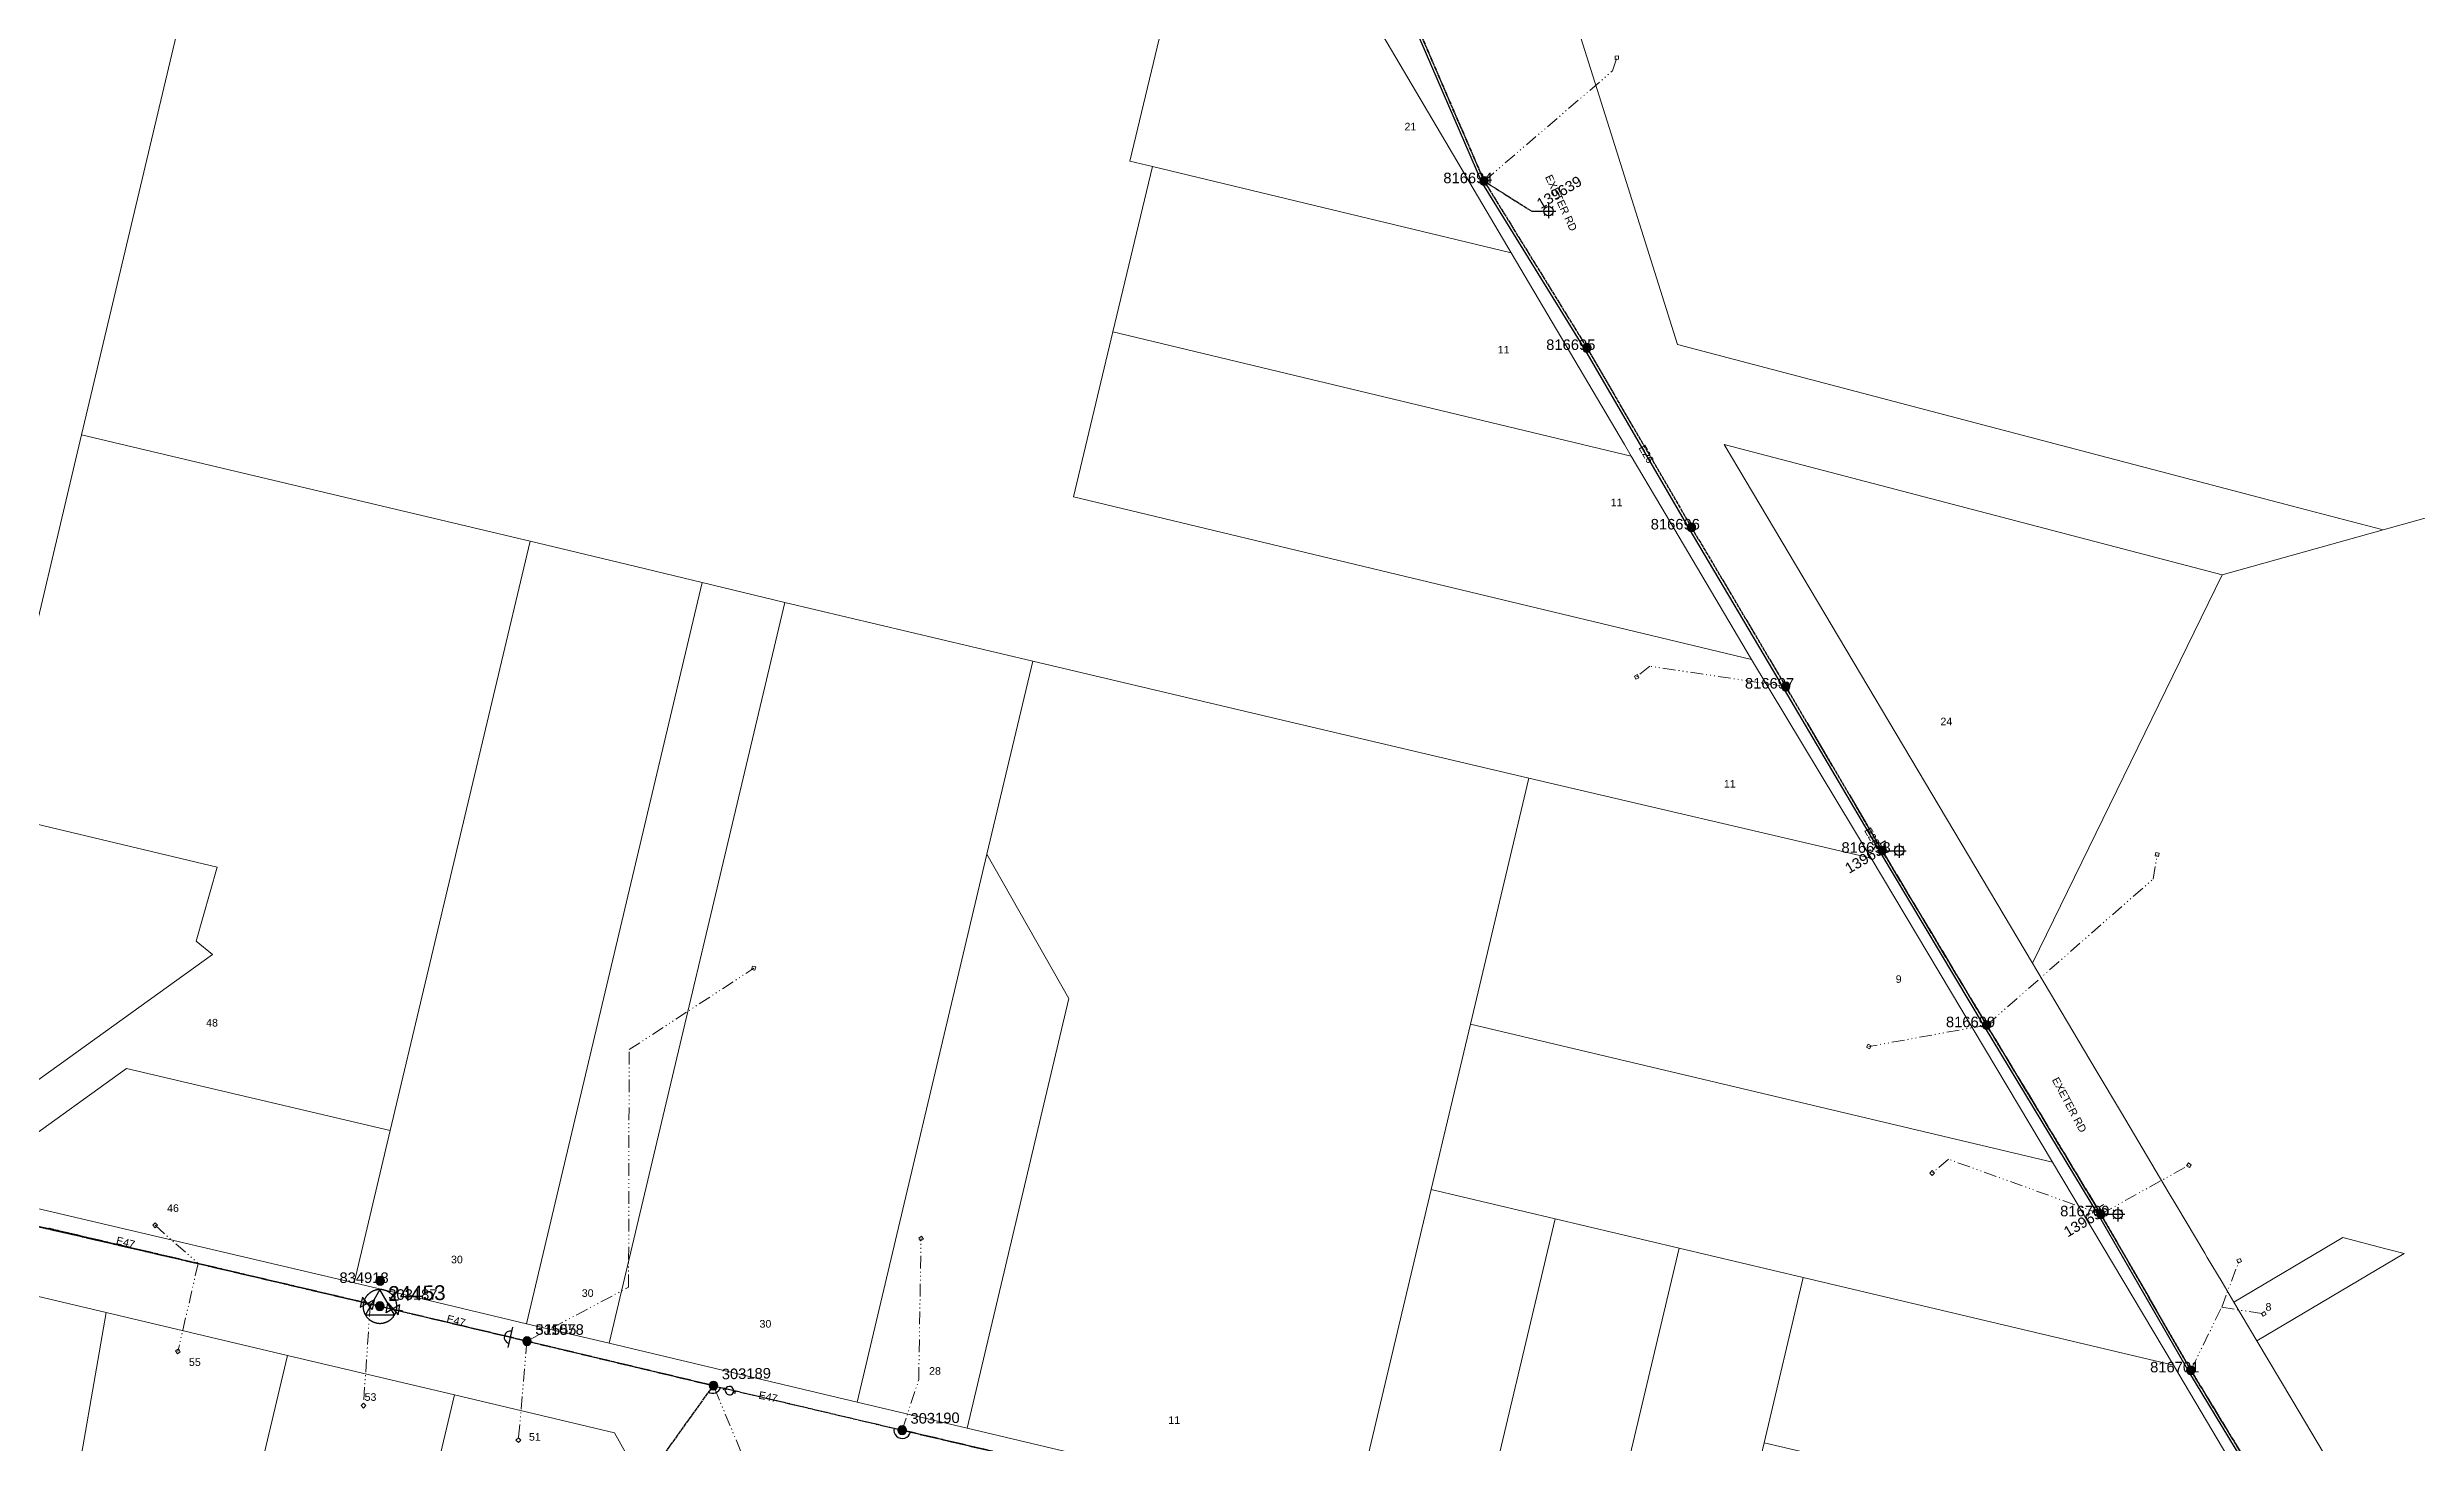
# Model space of a CAD drawing. Header units: metres. Extents: x 250871 to 255994, y 6164531 to 6169422.
# Drawn here: x 253440 to 254001, y 6166669 to 6167000 of the extents above; entities that cross this region are included whole.
import ezdxf
from ezdxf.enums import TextEntityAlignment as Align

# ---------------------------------------------------------------- set-up
doc = ezdxf.new("R2010")
doc.units = ezdxf.units.M
doc.linetypes.add('Cable Exist OH', pattern=[1, 1, 0])
doc.linetypes.add('PHANTOMX2', pattern=[6.6, 3, -0.75, 0.2, -0.75, 0.2, -0.75, 0.2, -0.75])
doc.layers.get('0').update_dxf_attribs({"color": 6})
for name, color, linetype, lineweight in [('Cadastre Land Parcels_SP_EXT', 118, 'Continuous', 15), ('Cadastre Road Names_SP_HV_LV_SL_EXT', 211, 'Continuous', 15), ('Mains_HV_EXT', 13, 'Continuous', 25), ('Mains_LV_EXT', 163, 'Continuous', 25), ('Mains_SL_EXT', 131, 'Continuous', 25), ('Mains_TR_EXT', 211, 'Continuous', 25), ('Services_SP_EXT', 42, 'PHANTOMX2', 20)]:
    doc.layers.add(name, color=color, linetype=linetype, lineweight=lineweight)
for name, color, linetype in [('Equip_LV_EXT', 7, 'Continuous'), ('Equip_SP_HV_EXT', 7, 'Continuous'), ('Equip_SP_LV_EXT', 7, 'Continuous'), ('Equip_SP_SL_EXT', 7, 'Continuous'), ('Sub_SP_TR_HV_LV_EXT', 7, 'Continuous'), ('SupportsOH_SP_TR_HV_LV_SL_EXT', 7, 'Continuous')]:
    doc.layers.add(name, color=color, linetype=linetype)
doc.styles.add('iecARIAL', font='arial.ttf', dxfattribs={"height": 2})
doc.styles.add('POLE_LABEL', font='arial.ttf', dxfattribs={"height": 2})
doc.styles.add('SL_LABEL', font='arial.ttf', dxfattribs={"height": 2})
doc.styles.get("Standard").update_dxf_attribs({"font": 'arial.ttf'})
doc.linetypes.add('Cable E OH', pattern='A,8,-0.01,["E",Standard,S=1.5,R=30,X=0,Y=-0.9],0', length=8.01)

# ---------------------------------------------------------------- blocks, each defined once
blk = doc.blocks.new('SUB_POLE_EXT')
at = {"flags": 128}
for points in [[(-0.05, 4), (-0.15, 4), (-0.25, 3.99), (-0.34, 3.99), (-0.44, 3.98), (-0.54, 3.96), (-0.64, 3.95), (-0.73, 3.93), (-0.83, 3.91), (-0.92, 3.89), (-1.02, 3.87), (-1.11, 3.84), (-1.21, 3.81), (-1.3, 3.78), (-1.39, 3.75), (-1.49, 3.71), (-1.58, 3.68), (-1.67, 3.64), (-1.75, 3.59), (-1.84, 3.55), (-1.93, 3.5), (-2.01, 3.46), (-2.1, 3.41), (-2.18, 3.35), (-2.26, 3.3), (-2.34, 3.24), (-2.42, 3.18), (-2.5, 3.12), (-2.58, 3.06), (-2.65, 3), (-2.72, 2.93), (-2.79, 2.86), (-2.86, 2.79), (-2.93, 2.72), (-3, 2.65), (-3.06, 2.58), (-3.12, 2.5), (-3.18, 2.42), (-3.24, 2.34), (-3.3, 2.26), (-3.35, 2.18), (-3.41, 2.1), (-3.46, 2.01), (-3.5, 1.93), (-3.55, 1.84), (-3.59, 1.75), (-3.64, 1.67), (-3.68, 1.58), (-3.71, 1.49), (-3.75, 1.39), (-3.78, 1.3), (-3.81, 1.21), (-3.84, 1.11), (-3.87, 1.02), (-3.89, 0.92), (-3.91, 0.83), (-3.93, 0.73), (-3.95, 0.64), (-3.96, 0.54), (-3.98, 0.44), (-3.99, 0.34), (-3.99, 0.25), (-4, 0.15), (-4, 0.05), (-4, -0.05), (-4, -0.15), (-3.99, -0.25), (-3.99, -0.34), (-3.98, -0.44), (-3.96, -0.54), (-3.95, -0.64), (-3.93, -0.73), (-3.91, -0.83), (-3.89, -0.92), (-3.87, -1.02), (-3.84, -1.11), (-3.81, -1.21), (-3.78, -1.3), (-3.75, -1.39), (-3.71, -1.49), (-3.68, -1.58), (-3.64, -1.67), (-3.59, -1.75), (-3.55, -1.84), (-3.5, -1.93), (-3.46, -2.01), (-3.41, -2.1), (-3.35, -2.18), (-3.3, -2.26), (-3.24, -2.34), (-3.18, -2.42), (-3.12, -2.5), (-3.06, -2.58), (-3, -2.65), (-2.93, -2.72), (-2.86, -2.79), (-2.79, -2.86), (-2.72, -2.93), (-2.65, -3), (-2.58, -3.06), (-2.5, -3.12), (-2.42, -3.18), (-2.34, -3.24), (-2.26, -3.3), (-2.18, -3.35), (-2.1, -3.41), (-2.01, -3.46), (-1.93, -3.5), (-1.84, -3.55), (-1.75, -3.59), (-1.67, -3.64), (-1.58, -3.68), (-1.49, -3.71), (-1.39, -3.75), (-1.3, -3.78), (-1.21, -3.81), (-1.11, -3.84), (-1.02, -3.87), (-0.92, -3.89), (-0.83, -3.91), (-0.73, -3.93), (-0.64, -3.95), (-0.54, -3.96), (-0.44, -3.98), (-0.34, -3.99), (-0.25, -3.99), (-0.15, -4), (-0.05, -4), (0.05, -4), (0.15, -4), (0.25, -3.99), (0.34, -3.99), (0.44, -3.98), (0.54, -3.96), (0.64, -3.95), (0.73, -3.93), (0.83, -3.91), (0.92, -3.89), (1.02, -3.87), (1.11, -3.84), (1.21, -3.81), (1.3, -3.78), (1.39, -3.75), (1.49, -3.71), (1.58, -3.68), (1.67, -3.64), (1.75, -3.59), (1.84, -3.55), (1.93, -3.5), (2.01, -3.46), (2.1, -3.41), (2.18, -3.35), (2.26, -3.3), (2.34, -3.24), (2.42, -3.18), (2.5, -3.12), (2.58, -3.06), (2.65, -3), (2.72, -2.93), (2.79, -2.86), (2.86, -2.79), (2.93, -2.72), (3, -2.65), (3.06, -2.58), (3.12, -2.5), (3.18, -2.42), (3.24, -2.34), (3.3, -2.26), (3.35, -2.18), (3.41, -2.1), (3.46, -2.01), (3.5, -1.93), (3.55, -1.84), (3.59, -1.75), (3.64, -1.67), (3.68, -1.58), (3.71, -1.49), (3.75, -1.39), (3.78, -1.3), (3.81, -1.21), (3.84, -1.11), (3.87, -1.02), (3.89, -0.92), (3.91, -0.83), (3.93, -0.73), (3.95, -0.64), (3.96, -0.54), (3.98, -0.44), (3.99, -0.34), (3.99, -0.25), (4, -0.15), (4, -0.05), (4, 0.05), (4, 0.15), (3.99, 0.25), (3.99, 0.34), (3.98, 0.44), (3.96, 0.54), (3.95, 0.64), (3.93, 0.73), (3.91, 0.83), (3.89, 0.92), (3.87, 1.02), (3.84, 1.11), (3.81, 1.21), (3.78, 1.3), (3.75, 1.39), (3.71, 1.49), (3.68, 1.58), (3.64, 1.67), (3.59, 1.75), (3.55, 1.84), (3.5, 1.93), (3.46, 2.01), (3.41, 2.1), (3.35, 2.18), (3.3, 2.26), (3.24, 2.34), (3.18, 2.42), (3.12, 2.5), (3.06, 2.58), (3, 2.65), (2.93, 2.72), (2.86, 2.79), (2.79, 2.86), (2.72, 2.93), (2.65, 3), (2.58, 3.06), (2.5, 3.12), (2.42, 3.18), (2.34, 3.24), (2.26, 3.3), (2.18, 3.35), (2.1, 3.41), (2.01, 3.46), (1.93, 3.5), (1.84, 3.55), (1.75, 3.59), (1.67, 3.64), (1.58, 3.68), (1.49, 3.71), (1.39, 3.75), (1.3, 3.78), (1.21, 3.81), (1.11, 3.84), (1.02, 3.87), (0.92, 3.89), (0.83, 3.91), (0.73, 3.93), (0.64, 3.95), (0.54, 3.96), (0.44, 3.98), (0.34, 3.99), (0.25, 3.99), (0.15, 4), (0.05, 4)], [(0, 4), (-3.46, -2), (3.46, -2)]]:
    blk.add_lwpolyline(points, close=True, dxfattribs=at)
at = {"flags": 8}
blk.add_attdef('ASSET_NUM', text='', height=2.5, dxfattribs=at).set_placement((0, 7), align=Align.MIDDLE_CENTER)
for tag, flags, p in [('STREET_CODE', 9, (-1.38, 1.45)), ('NO_PHASES', 9, (-1.38, 1.05)), ('OPERATED_BY', 9, (-1.38, 0.65)), ('MAINTAINED_BY', 9, (-1.38, 0.45)), ('ORIENTATION', 9, (-1.38, 0.25)), ('OWNED_BY', 9, (-1.38, 0.05)), ('CONSTRUCTED_VOLTAGE', 9, (-1.13, 0.75)), ('OPERATING_VOLTAGE', 9, (-1.13, 0.35)), ('STATE', 9, (-1.38, -0.35)), ('USAGE', 9, (-1.38, -0.75)), ('LEGEND', 9, (-1.38, -0.95)), ('SUBURB', 9, (-1.38, -1.15)), ('STREETNAME', 9, (-1.38, -1.35)), ('LOCATION', 9, (-1.38, -1.55)), ('NOTES', 9, (-1.38, -1.75)), ('Z', 1, (-1.38, -1.95)), ('SECONDARY_VOLTAGE', 9, (-1.13, -0.65)), ('SUBSTATION_TYPE', 9, (-1.13, -1.05))]:
    blk.add_attdef(tag, text='', height=0.1, dxfattribs=dict(flags=flags)).set_placement(p, align=Align.MIDDLE_LEFT)
blk = doc.blocks.new('LV_OH_LINKS_OPEN_EXT')
for p, q in [((-0.17, 4.97), (-0.17, 5.46)), ((-0.17, 3), (-0.17, 2.5)), ((0.17, 4.97), (0.17, 5.46)), ((0.17, 3), (0.17, 2.5))]:
    blk.add_line(p, q)
blk.add_lwpolyline([(0, 2.99, 1), (0, 4.98, 1)], format="xyb", close=True)
at = {"flags": 9}
for tag, p in [('ACTUAL_STATUS', (0, 0)), ('CONSTRUCTED_VOLTAGE', (0, -0.2)), ('OPERATING_VOLTAGE', (0, -0.6)), ('ORIENTATION', (0, -0.8)), ('OWNED_BY', (0, -1)), ('STATE', (0, -1.2)), ('SWITCH_TYPE', (0, -1.4)), ('NO_PHASES', (0, -0.4)), ('USAGE', (0, -1.6)), ('LEGEND', (0, -1.8)), ('NOTES', (0, -2))]:
    blk.add_attdef(tag, text='', height=0.2, dxfattribs=at).set_placement(p, align=Align.MIDDLE_LEFT)
at = {"flags": 1}
blk.add_attdef('Z', (0, 0), '', height=0.2, dxfattribs=at)
blk = doc.blocks.new('LV_OH_LINKS_DISTFUSE_EXT')
for p, q in [((0, 0), (0.96, 0)), ((3.84, 0), (4.8, 0))]:
    blk.add_line(p, q)
blk.add_lwpolyline([(3.84, -1.2), (3.84, 1.2), (0.96, -1.2), (0.96, 1.2)], close=True)
at = {"flags": 9}
for tag, p in [('ACTUAL_STATUS', (0, 0)), ('CONSTRUCTED_VOLTAGE', (0, -0.2)), ('OPERATING_VOLTAGE', (0, -0.6)), ('ORIENTATION', (0, -0.8)), ('OWNED_BY', (0, -1)), ('STATE', (0, -1.2)), ('SWITCH_TYPE', (0, -1.4)), ('NO_PHASES', (0, -0.4)), ('USAGE', (0, -1.6)), ('NOTES', (0, -1.8))]:
    blk.add_attdef(tag, text='', height=0.2, dxfattribs=at).set_placement(p, align=Align.MIDDLE_LEFT)
at = {"flags": 1}
blk.add_attdef('Z', (0, 0), '', height=0.2, dxfattribs=at)
blk = doc.blocks.new('SL_LANTERN_EXT')
at = {"flags": 9}
for tag, p in [('LRATECODE', (-7.4, 0)), ('LOUTREACHVOCAB', (-7.2, 0)), ('LOUTREACH', (-7, 0)), ('LANTNUMBER', (-6.6, 0)), ('LNEW', (-6.4, 0)), ('LMASTVOCAB', (-6.2, 0)), ('LMAST', (-6, 0)), ('LLAMPVOCAB', (-5.8, 0)), ('LLAMP', (-5.6, 0)), ('LEXIST', (-5.4, 0)), ('LCHARGE3PERCENT', (-5.2, 0)), ('LCHARGE3', (-5, 0)), ('LCHARGE2PERCENT', (-4.8, 0)), ('LCHARGE2', (-4.6, 0)), ('LCHARGE1PERCENT', (-4.4, 0)), ('LCHARGE1', (-4.2, 0)), ('LCATEGORY', (-4, 0)), ('LBRACKETVOCAB', (-3.8, 0)), ('LBRACKET', (-3.6, 0)), ('LKINGHEIGHT', (-3.4, 0)), ('CREPLACE', (-3.2, 0)), ('CREMOVE', (-3, 0)), ('CNUMBER', (-2.8, 0)), ('CNEW', (-2.6, 0)), ('CEXIST', (-2.4, 0)), ('USAGE', (-2.2, 0)), ('STATE', (-2, 0)), ('OWNED_BY', (-1.8, 0)), ('ORIENTATION', (-1.6, 0)), ('OPERATING_VOLTAGE', (-1.4, 0)), ('NO_PHASES', (-1.2, 0)), ('LANTERN_TYPE', (-1, 0)), ('LANTERN_PURPOSE', (-0.8, 0)), ('CONTROL_TYPE', (-0.6, 0))]:
    blk.add_attdef(tag, text='', height=0.001, rotation=270, dxfattribs=at).set_placement(p, align=Align.MIDDLE_LEFT)
for tag, p in [('LREMOVE', (0, -7.6)), ('LREPLACE', (0, -7.8)), ('LTYPE', (0, -8)), ('LTYPEVOCAB', (0, -8.2)), ('LEGEND', (0, -8.4)), ('SUBURB', (0, -8.6)), ('STREETNAME', (0, -8.8)), ('LOCATION', (0, -9)), ('NOTES', (0, -9.2)), ('MAINTAINED_BY', (0, -9.86))]:
    blk.add_attdef(tag, text='', height=0.001, dxfattribs=at).set_placement(p, align=Align.MIDDLE_LEFT)
blk.add_attdef('OPERATED_BY', (0, -9.61), '', height=0.001, dxfattribs=at)
blk.add_wipeout([(5.69, 0), (5.06, -1.06), (4, -1.69), (2.94, -1.06), (2.31, 0), (2.94, 1.06), (4, 1.69), (5.06, 1.06)])
for p, q in [((0, 0), (4, 0)), ((2.94, 1.06), (3.2, 0.8)), ((4, 1.69), (4, 0)), ((5.06, 1.06), (4.8, 0.8)), ((2.94, -1.06), (3.2, -0.8)), ((4, 0), (5.69, 0)), ((4, 0), (4, -1.69)), ((5.06, -1.06), (4.8, -0.8))]:
    blk.add_line(p, q)
blk.add_circle((4, 0), 1.12)
blk.add_attdef('CONSTRUCTED_VOLTAGE', text='', height=0.001, rotation=270, dxfattribs=at).set_placement((-0.4, 0), align=Align.MIDDLE_LEFT)
at = {"style": 'SL_LABEL', "flags": 9}
blk.add_attdef('STREET_CODE', text='', height=0.001, rotation=270, dxfattribs=at).set_placement((0, 0), align=Align.MIDDLE_LEFT)
at = {"flags": 1}
blk.add_attdef('Z', (0, 0), '', height=0.001, rotation=270, dxfattribs=at)
at = {"width": 0.9}
blk.add_attdef('LNUMBER', text='', height=1, dxfattribs=at).set_placement((7, -1), align=Align.MIDDLE_LEFT)
blk = doc.blocks.new('CCP_EXT')
blk.add_wipeout([(0, 0.57), (0.57, 0), (0, -0.57), (-0.57, 0)])
blk.add_lwpolyline([(-0.57, 0), (0, 0.57), (0.57, 0), (0, -0.57), (-0.57, 0)])
at = {"flags": 1}
blk.add_attdef('Z', (0, 0), '', height=0.2, dxfattribs=at)
at = {"flags": 9}
for tag, p in [('CCP_TYPE', (0, 0)), ('CONSTRUCTED_VOLTAGE', (0, -0.2)), ('OPERATING_VOLTAGE', (0, -0.6)), ('ORIENTATION', (0, -0.8)), ('OWNED_BY', (0, -1)), ('STATE', (0, -1.8)), ('NO_PHASES', (0, -0.4)), ('USAGE', (0, -1.2)), ('LEGEND', (0, -1.4)), ('LIFE_SUPPORT', (0, -1.6)), ('NOTES', (0, -2))]:
    blk.add_attdef(tag, text='', height=0.2, dxfattribs=at).set_placement(p, align=Align.MIDDLE_LEFT)
blk = doc.blocks.new('POLE_EXT')
blk.add_hatch(color=256).paths.add_polyline_path([(-1, 0, 1), (1, 0, 1)])
blk.add_lwpolyline([(-1, 0, 1), (1, 0, 1)], format="xyb", close=True)
at = {"flags": 8}
blk.add_attdef('pNumber', text='', height=2, dxfattribs=at).set_placement((2.5, 2.5), align=Align.MIDDLE_CENTER)
at = {"style": 'POLE_LABEL', "flags": 9}
for tag, p in [('STRUCTURE_PLANT_NUMBER', (1.35, 0.03)), ('STREET_CODE', (1.35, -0.2))]:
    blk.add_attdef(tag, text='', height=0.2, dxfattribs=at).set_placement(p, align=Align.MIDDLE_LEFT)
at = {"flags": 9}
for tag, p in [('OWNED_BY', (1.35, -0.4)), ('SPECIAL_USE', (1.35, -0.8)), ('STATE', (1.35, -1)), ('cLV', (1.35, -1.4)), ('hDepth', (1.35, -1.6)), ('hDia', (1.35, -1.8)), ('cHV', (1.35, -2)), ('cLinedev', (1.35, -3.4)), ('pExisting', (1.35, -3.8)), ('pFooting', (1.35, -4.4)), ('pNew', (1.35, -4.6)), ('pRelocate', (1.35, -5)), ('pRemove', (1.35, -5.2)), ('pReplace', (1.35, -5.4)), ('pStay', (1.35, -5.6)), ('PARENT', (1.35, -0.6)), ('USAGE', (1.35, -1.2)), ('LBRACKET', (1.35, -2.2)), ('LExisting', (1.35, -2.4)), ('LANTNUMBER', (1.35, -2.6)), ('LOther', (1.35, -2.8)), ('LRemove', (1.35, -3)), ('LEGEND', (1.35, -3.2)), ('LOCATION', (1.35, -3.6)), ('PFNUMBER', (1.35, -4)), ('NEWPFNUMBER', (1.35, -4.2)), ('pType', (1.35, -5.8)), ('cspan', (1.35, -6)), ('STREETNAME', (1.35, -6.2)), ('SUBURB', (1.35, -6.4)), ('OPERATED_BY', (1.36, -7.01)), ('NOTES', (1.35, -6.6)), ('MAINTAINED_BY', (1.36, -6.81))]:
    blk.add_attdef(tag, text='', height=0.2, dxfattribs=at).set_placement(p, align=Align.MIDDLE_LEFT)
at = {"flags": 1}
blk.add_attdef('Z', (1.35, -7.33), '', height=0.2, dxfattribs=at)
blk = doc.blocks.new('HV_USL_CLOSED_EXT')
at = {"layer": 'Equip_SP_HV_EXT'}
blk.add_line((4, 2.5), (4, -2.5), dxfattribs=at)
blk.add_arc((4, 0), 1.5, 270, 90, dxfattribs=at)
at = {"layer": 'Equip_SP_HV_EXT', "width": 0.9, "flags": 8}
blk.add_attdef('ASSET_NUM', text='', height=2, rotation=270, dxfattribs=at).set_placement((9.5, 0), align=Align.MIDDLE_CENTER)
at = {"layer": 'Equip_SP_HV_EXT'}
for tag, flags, p in [('ACTUAL_STATUS', 9, (0, 1.55)), ('STREET_CODE', 9, (0, 1.75)), ('CONSTRUCTED_VOLTAGE', 9, (0, 1.35)), ('NO_PHASES', 9, (0, 1.15)), ('OPERATING_VOLTAGE', 9, (0, 0.95)), ('ORIENTATION', 9, (0, 0.75)), ('OWNED_BY', 9, (0, 0.55)), ('OPERATED_BY', 9, (0, 0.35)), ('MAINTAINED_BY', 9, (0, 0.15)), ('STATE', 9, (0, -0.05)), ('Z', 1, (0, -1.85)), ('SWITCH_TYPE', 9, (0, -0.25)), ('USAGE', 9, (0, -0.45)), ('LEGEND', 9, (0, -0.65)), ('LOCATION', 9, (0, -0.85)), ('STREETNAME', 9, (0, -1.05)), ('SUBURB', 9, (0, -1.25)), ('NOTES', 9, (0, -1.45)), ('LABEL_ALIGNMENT', 9, (0, -1.65))]:
    blk.add_attdef(tag, text='', height=0.1, dxfattribs=dict(at, flags=flags)).set_placement(p, align=Align.MIDDLE_LEFT)

msp = doc.modelspace()

# ---------------------------------------------------------------- linework, layer by layer
at = {"layer": 'Cadastre Land Parcels_SP_EXT', "linetype": 'Continuous'}
for points in [[(254343.946, 6167001.617), (254259.576, 6167023.705), (254185.235, 6167043.169), (254106.709, 6167063.728), (254027.482, 6167084.47), (253947.209, 6167105.486), (253856.868, 6167129.138), (253794, 6167145.598), (253789.856, 6167044.41), (253798.458, 6167017.151), (253809.988, 6166980.61), (253826.22, 6166929.171), (253895.488, 6166910.975), (253971.587, 6166890.983), (253993.36, 6166885.263), (254059.357, 6166903.678), (254089.811, 6166912.175), (254139.297, 6166899.22), (254187.055, 6166886.718), (254206.133, 6166867.687), (254260.588, 6166813.366), (254271.453, 6166802.528), (254285.997, 6166788.019), (254499.268, 6166955.529)], [(254059.357, 6166903.678), (253993.36, 6166885.263), (253955.203, 6166874.616), (253910.268, 6166782.591), (253925.371, 6166757.179), (253931.349, 6166747.12), (253942.432, 6166728.472), (253944.447, 6166725.081), (253951.11, 6166713.871), (253951.678, 6166712.914), (253955.181, 6166707.02), (253958.005, 6166702.268), (253983.824, 6166717.604), (253993.985, 6166714.936), (253995.265, 6166714.599), (253998.306, 6166713.801), (253963.456, 6166693.097), (253971.708, 6166679.212), (254002.424, 6166627.53)]]:
    msp.add_lwpolyline(points, dxfattribs=at)
for points in [[(253843.697, 6166854.534), (253683.066, 6166893.081), (253692.457, 6166932.213), (253701.849, 6166971.345), (253696.432, 6166972.647), (253708.089, 6167021.168), (253487.773, 6167074.091), (253471.322, 6167005.614), (253448.111, 6166907.788), (253554.357, 6166882.599), (253575.185, 6166877.596), (253595.151, 6166872.8), (253614.715, 6166868.107), (253673.453, 6166854.193), (253732.603, 6166840.209), (253790.946, 6166826.415), (253872.095, 6166807.527), (253843.697, 6166854.534)], [(253408.387, 6166740.201), (253426.843, 6166818.062), (253448.111, 6166907.788), (253471.322, 6167005.614), (253392.989, 6167024.023), (253328.096, 6166750.463), (253406.411, 6166731.86), (253408.387, 6166740.201)], [(253751.494, 6167010.742), (253708.089, 6167021.168), (253696.432, 6166972.647), (253701.849, 6166971.345), (253786.78, 6166950.943), (253751.494, 6167010.742)], [(253813.595, 6166905.523), (253786.78, 6166950.943), (253701.849, 6166971.345), (253692.457, 6166932.213), (253815.239, 6166902.738), (253813.595, 6166905.523)], [(253822.252, 6166890.861), (253815.239, 6166902.738), (253692.457, 6166932.213), (253683.066, 6166893.081), (253843.697, 6166854.534), (253822.252, 6166890.861)], [(253554.357, 6166882.599), (253448.111, 6166907.788), (253426.843, 6166818.062), (253480.284, 6166805.393), (253475.262, 6166787.811), (253479.181, 6166784.705), (253436.331, 6166753.834), (253426.623, 6166749.097), (253408.387, 6166740.201), (253406.411, 6166731.86), (253414.103, 6166730.052), (253428.677, 6166735.992), (253433.545, 6166739.5), (253458.769, 6166757.673), (253521.265, 6166742.981), (253554.357, 6166882.599)], [(253955.203, 6166874.616), (253837.219, 6166905.502), (253910.268, 6166782.591), (253955.203, 6166874.616)], [(253595.151, 6166872.8), (253575.185, 6166877.596), (253554.357, 6166882.599), (253521.265, 6166742.981), (253512.707, 6166706.873), (253530.478, 6166702.663), (253553.53, 6166697.202), (253595.151, 6166872.8)], [(253614.715, 6166868.107), (253595.151, 6166872.8), (253553.53, 6166697.202), (253573.106, 6166692.557), (253614.715, 6166868.107)], [(253662.605, 6166808.423), (253673.453, 6166854.193), (253614.715, 6166868.107), (253573.106, 6166692.557), (253583.382, 6166690.12), (253601.64, 6166685.791), (253631.841, 6166678.628), (253662.605, 6166808.423)], [(253767.861, 6166729.016), (253777.14, 6166768.166), (253790.946, 6166826.415), (253732.603, 6166840.209), (253673.453, 6166854.193), (253662.605, 6166808.423), (253682.011, 6166774.223), (253657.887, 6166672.439), (253690.178, 6166664.767), (253749.303, 6166650.718), (253767.861, 6166729.016)], [(253872.095, 6166807.527), (253790.946, 6166826.415), (253777.14, 6166768.166), (253915.027, 6166735.439), (253872.095, 6166807.527)], [(253426.623, 6166749.097), (253436.331, 6166753.834), (253479.181, 6166784.705), (253475.262, 6166787.811), (253480.284, 6166805.393), (253426.843, 6166818.062), (253408.387, 6166740.201), (253426.623, 6166749.097)], [(253682.011, 6166774.223), (253662.605, 6166808.423), (253631.841, 6166678.628), (253657.887, 6166672.439), (253682.011, 6166774.223)], [(253915.027, 6166735.439), (253777.14, 6166768.166), (253767.861, 6166729.016), (253797.23, 6166722.057), (253826.599, 6166715.1), (253855.968, 6166708.141), (253943.648, 6166687.381), (253915.027, 6166735.439)], [(253521.265, 6166742.981), (253458.769, 6166757.673), (253433.545, 6166739.5), (253428.677, 6166735.992), (253414.103, 6166730.052), (253512.707, 6166706.873), (253521.265, 6166742.981)], [(253797.23, 6166722.057), (253767.861, 6166729.016), (253749.303, 6166650.718), (253778.671, 6166643.755), (253797.23, 6166722.057)], [(253826.599, 6166715.1), (253797.23, 6166722.057), (253778.671, 6166643.755), (253808.038, 6166636.792), (253826.599, 6166715.1)], [(253998.306, 6166713.801), (253995.265, 6166714.599), (253993.985, 6166714.936), (253983.824, 6166717.604), (253958.005, 6166702.268), (253963.456, 6166693.097), (253998.306, 6166713.801)], [(253453.984, 6166699.85), (253402.182, 6166712.111), (253392.173, 6166669.749), (253391.375, 6166666.371), (253390.858, 6166664.18), (253445.546, 6166651.233), (253453.984, 6166699.85)], [(253846.687, 6166668.985), (253855.968, 6166708.141), (253826.599, 6166715.1), (253808.038, 6166636.792), (253837.406, 6166629.829), (253846.687, 6166668.985)], [(253943.648, 6166687.381), (253855.968, 6166708.141), (253846.687, 6166668.985), (253856.476, 6166666.666), (253916.053, 6166652.564), (253945.253, 6166645.652), (253971.923, 6166639.341), (253972.225, 6166639.27), (253943.648, 6166687.381)], [(253496.942, 6166689.68), (253453.984, 6166699.85), (253445.546, 6166651.233), (253485.57, 6166641.758), (253496.942, 6166689.68)], [(253536.464, 6166680.325), (253496.942, 6166689.68), (253485.57, 6166641.758), (253525.093, 6166632.401), (253536.464, 6166680.325)], [(253576.979, 6166666.639), (253574.343, 6166671.358), (253536.464, 6166680.325), (253525.093, 6166632.401), (253562.707, 6166623.497), (253576.979, 6166666.639)]]:
    msp.add_lwpolyline(points, close=True, dxfattribs=at)
at = {"layer": 'Mains_HV_EXT', "linetype": 'Cable Exist OH'}
for points in [[(253553.637, 6166693.04), (253518.818, 6166701.281)], [(253597.794, 6166682.513), (253553.637, 6166693.04)], [(253576.68, 6166653.134), (253597.794, 6166682.513)], [(253597.794, 6166682.513), (253642.505, 6166671.98)], [(253642.505, 6166671.98), (253642.522, 6166671.976), (253678.9, 6166663.444), (253738.429, 6166649.076)]]:
    msp.add_lwpolyline(points, dxfattribs=at)
at = {"layer": 'Mains_HV_EXT', "linetype": 'Continuous'}
for points in [[(253596.569, 6166681.038, 0.4990492), (253599.52, 6166682.107)], [(253640.605, 6166672.434, 1.0027639), (253644.478, 6166671.524)]]:
    msp.add_lwpolyline(points, format="xyb", dxfattribs=at)
at = {"layer": 'Mains_LV_EXT', "linetype": 'Cable Exist OH'}
for points in [[(253780.365, 6166967.917), (253762.065, 6167010.333)], [(253518.739, 6166701.353), (253475.747, 6166711.452)], [(253553.643, 6166693.064), (253518.776, 6166701.294), (253518.685, 6166701.315)], [(253553.643, 6166693.064), (253597.813, 6166682.517)], [(253597.813, 6166682.517), (253642.508, 6166671.982)], [(253947.79, 6166686.164), (253971.52, 6166647.112), (253992.643, 6166611.291)], [(253678.9, 6166663.444), (253642.508, 6166671.982)]]:
    msp.add_lwpolyline(points, dxfattribs=at)
at = {"layer": 'Mains_SL_EXT', "linetype": 'Cable Exist OH'}
msp.add_lwpolyline([(253780.365, 6166967.917), (253762.065, 6167010.333), (253737.716, 6167046.453)], dxfattribs=at)
at = {"layer": 'Services_SP_EXT'}
for points in [[(253577.713, 6166705.829), (253577.84, 6166762.13)], [(253553.643, 6166693.064), (253577.713, 6166705.829)], [(253947.79, 6166686.164), (253955.094, 6166701.112)], [(253606.871, 6166660.856), (253597.794, 6166682.513)], [(253642.508, 6166671.982), (253646.433, 6166683.874)]]:
    msp.add_lwpolyline(points, dxfattribs=at)

# ---------------------------------------------------------------- block references
at = {"layer": 'Equip_LV_EXT'}
for p, rotation in [((253518.144, 6166701.493), 167.6969964875169), ((253519.542, 6166701.164), 349.3212645886225)]:
    msp.add_blockref('LV_OH_LINKS_DISTFUSE_EXT', p, dxfattribs=dict(at, rotation=rotation))
at = {"layer": 'Equip_SP_HV_EXT'}
ref = msp.add_blockref('HV_USL_CLOSED_EXT', (253553.643, 6166693.064), dxfattribs=dict(at, rotation=166.9075209087896))
ref.add_attrib('ASSET_NUM', '51555', dxfattribs={"layer": '0', "height": 2.5}).set_placement((253555.643, 6166693.814), align=Align.BOTTOM_LEFT)
at = {"layer": 'Equip_SP_LV_EXT', "rotation": 252.7877903858321}
msp.add_blockref('LV_OH_LINKS_OPEN_EXT', (253597.813, 6166682.517), dxfattribs=at)
at = {"layer": 'Sub_SP_TR_HV_LV_EXT'}
ref = msp.add_blockref('SUB_POLE_EXT', (253518.818, 6166701.281), dxfattribs=at)
ref.add_attrib('ASSET_NUM', '24453', dxfattribs={"layer": '0', "height": 3.5, "rotation": 1}).set_placement((253520.818, 6166701.531), align=Align.BOTTOM_LEFT)
at = {"layer": 'SupportsOH_SP_TR_HV_LV_SL_EXT'}
ref = msp.add_blockref('POLE_EXT', (253780.365, 6166967.917), dxfattribs=at)
ref.add_attrib('ASSET_NUM', '816694', dxfattribs={"layer": '0', "height": 2.5, "style": 'POLE_LABEL'}).set_placement((253782.365, 6166968.667), align=Align.MIDDLE_RIGHT)
ref = msp.add_blockref('POLE_EXT', (253804.737, 6166928.407), dxfattribs=at)
ref.add_attrib('ASSET_NUM', '816695', dxfattribs={"layer": '0', "height": 2.5, "style": 'POLE_LABEL'}).set_placement((253806.737, 6166929.157), align=Align.MIDDLE_RIGHT)
ref = msp.add_blockref('POLE_EXT', (253829.488, 6166885.87), dxfattribs=at)
ref.add_attrib('ASSET_NUM', '816696', dxfattribs={"layer": '0', "height": 2.5, "style": 'POLE_LABEL'}).set_placement((253831.488, 6166886.62), align=Align.MIDDLE_RIGHT)
ref = msp.add_blockref('POLE_EXT', (253851.816, 6166848.177), dxfattribs=at)
ref.add_attrib('ASSET_NUM', '816697', dxfattribs={"layer": '0', "height": 2.5, "style": 'POLE_LABEL'}).set_placement((253853.816, 6166848.927), align=Align.MIDDLE_RIGHT)
ref = msp.add_blockref('POLE_EXT', (253899.425, 6166767.946), dxfattribs=at)
ref.add_attrib('ASSET_NUM', '816699', dxfattribs={"layer": '0', "height": 2.5, "style": 'POLE_LABEL'}).set_placement((253901.425, 6166768.696), align=Align.MIDDLE_RIGHT)
ref = msp.add_blockref('POLE_EXT', (253518.873, 6166707.345), dxfattribs=at)
ref.add_attrib('ASSET_NUM', '834918', dxfattribs={"layer": '0', "height": 2.5, "style": 'POLE_LABEL'}).set_placement((253520.873, 6166708.095), align=Align.MIDDLE_RIGHT)
ref = msp.add_blockref('POLE_EXT', (253518.783, 6166701.358), dxfattribs=at)
ref.add_attrib('ASSET_NUM', '303187', dxfattribs={"layer": '0', "height": 2.5, "rotation": 359.9719, "style": 'POLE_LABEL'}).set_placement((253520.783, 6166702.108), align=Align.BOTTOM_LEFT)
ref = msp.add_blockref('POLE_EXT', (253553.643, 6166693.064), dxfattribs=at)
ref.add_attrib('ASSET_NUM', '3J1078', dxfattribs={"layer": '0', "height": 2.5, "style": 'POLE_LABEL'}).set_placement((253555.643, 6166693.814), align=Align.BOTTOM_LEFT)
ref = msp.add_blockref('POLE_EXT', (253947.79, 6166686.164), dxfattribs=at)
ref.add_attrib('ASSET_NUM', '816701', dxfattribs={"layer": '0', "height": 2.5, "style": 'POLE_LABEL'}).set_placement((253949.79, 6166686.914), align=Align.MIDDLE_RIGHT)
ref = msp.add_blockref('POLE_EXT', (253597.813, 6166682.517), dxfattribs=at)
ref.add_attrib('ASSET_NUM', '303189', dxfattribs={"layer": '0', "height": 2.5, "rotation": 1, "style": 'POLE_LABEL'}).set_placement((253599.813, 6166683.267), align=Align.BOTTOM_LEFT)
ref = msp.add_blockref('POLE_EXT', (253642.522, 6166671.976), dxfattribs=at)
ref.add_attrib('ASSET_NUM', '303190', dxfattribs={"layer": '0', "height": 2.5, "rotation": 1, "style": 'POLE_LABEL'}).set_placement((253644.522, 6166672.726), align=Align.BOTTOM_LEFT)

# ---------------------------------------------------------------- texts
at = {"layer": 'Cadastre Land Parcels_SP_EXT'}
for s, p in [('21', (253761.512, 6166979.927)), ('11', (253783.611, 6166927.078)), ('11', (253810.374, 6166890.882)), ('24', (253888.472, 6166838.983)), ('11', (253837.174, 6166824.228)), ('9', (253877.871, 6166777.945)), ('48', (253477.637, 6166767.609)), ('46', (253468.384, 6166723.671)), ('30', (253535.651, 6166711.499)), ('30', (253566.626, 6166703.554)), ('8', (253965.478, 6166700.278)), ('30', (253608.726, 6166696.258)), ('55', (253473.569, 6166687.188)), ('28', (253648.897, 6166685.103)), ('53', (253515.177, 6166678.919)), ('51', (253554.1, 6166669.482)), ('11', (253705.575, 6166673.453))]:
    msp.add_text(s, height=1.8, dxfattribs=at).set_placement(p)
at = {"layer": 'Cadastre Road Names_SP_HV_LV_SL_EXT'}
msp.add_text('EXETER RD', height=1.8, rotation=298.10414, dxfattribs=at).set_placement((253914.825, 6166754.983))
at = {"layer": 'Mains_LV_EXT'}
for s, rotation, p in [('E26', 300.19301, (253816.886, 6166904.72)), ('E47', 345.65393, (253456.175, 6166716.137)), ('E47', 345.61161, (253534.464, 6166697.591)), ('E47', 347.94423, (253608.392, 6166679.475))]:
    msp.add_text(s, height=1.8, rotation=rotation, dxfattribs=at).set_placement(p)

# ---------------------------------------------------------------- next in the draw order: block references
at = {"layer": 'Equip_SP_SL_EXT'}
ref = msp.add_blockref('SL_LANTERN_EXT', (253791.643, 6166960.802), dxfattribs=at)
ref.add_attrib('ASSET_NUM', '139639', dxfattribs={"layer": '0', "height": 2.5, "rotation": 30.54387, "style": 'iecARIAL'}).set_placement((253793.143, 6166962.302), align=Align.MIDDLE_LEFT)
ref = msp.add_blockref('SL_LANTERN_EXT', (253874.674, 6166809.272), dxfattribs=at)
ref.add_attrib('ASSET_NUM', '139637', dxfattribs={"layer": '0', "height": 2.5, "rotation": 30.7761, "style": 'iecARIAL'}).set_placement((253876.174, 6166810.772), align=Align.MIDDLE_RIGHT)
ref = msp.add_blockref('SL_LANTERN_EXT', (253926.484, 6166723.138), dxfattribs=at)
ref.add_attrib('ASSET_NUM', '139635', dxfattribs={"layer": '0', "height": 2.5, "rotation": 30.77572, "style": 'iecARIAL'}).set_placement((253927.984, 6166724.638), align=Align.MIDDLE_RIGHT)
at = {"layer": 'Services_SP_EXT'}
for p, rotation in [((253811.814, 6166997.171), 47.56613767967055), ((253816.504, 6166850.447), 160.8998946093044), ((253939.81, 6166808.359), 34.33881580533001), ((253607.347, 6166781.408), 32.03388858794791), ((253871.533, 6166762.878), 194.595451293369), ((253886.492, 6166732.899), 179.8835323878383), ((253947.318, 6166734.744), 12.48502316072228), ((253646.989, 6166717.359), 79.28990127220912), ((253959.224, 6166712.104), 68.29747863911369), ((253965.07, 6166699.496), 345.1910418371387), ((253470.948, 6166690.647), 77.01176229060343)]:
    msp.add_blockref('CCP_EXT', p, dxfattribs=dict(at, rotation=rotation))
for p in [(253465.559, 6166720.517), (253514.9, 6166677.79), (253551.607, 6166669.616)]:
    msp.add_blockref('CCP_EXT', p, dxfattribs=at)

# ---------------------------------------------------------------- next in the draw order: linework, layer by layer
at = {"layer": 'Mains_HV_EXT', "linetype": 'Cable Exist OH'}
for points in [[(253760.653, 6167134.98), (253764.066, 6167119.914), (253762.654, 6167065.83), (253762.065, 6167010.333), (253780.365, 6166967.917), (253804.737, 6166928.407), (253829.488, 6166885.87), (253851.816, 6166848.177), (253874.674, 6166809.272), (253899.425, 6166767.946), (253926.484, 6166723.138), (253947.79, 6166686.164), (253971.52, 6166647.112)], [(253518.818, 6166701.281), (253405.905, 6166727.71)]]:
    msp.add_lwpolyline(points, dxfattribs=at)
at = {"layer": 'Mains_HV_EXT', "linetype": 'Cable E OH'}
msp.add_lwpolyline([(253992.015, 6166611.175), (253971.005, 6166646.804), (253947.274, 6166685.858), (253925.967, 6166722.833), (253898.911, 6166767.637), (253874.158, 6166808.966), (253851.299, 6166847.872), (253828.97, 6166885.566), (253804.223, 6166928.099), (253779.832, 6166967.639), (253761.464, 6167010.197)], dxfattribs=at)
at = {"layer": 'Mains_LV_EXT', "linetype": 'Cable Exist OH'}
for points in [[(253780.365, 6166967.917), (253804.737, 6166928.407), (253829.488, 6166885.87), (253851.816, 6166848.177)], [(253899.425, 6166767.946), (253874.674, 6166809.272), (253851.816, 6166848.177)], [(253926.484, 6166723.138), (253899.425, 6166767.946)], [(253947.79, 6166686.164), (253926.484, 6166723.138)], [(253475.747, 6166711.452), (253440.472, 6166719.728), (253440.395, 6166719.746)]]:
    msp.add_lwpolyline(points, dxfattribs=at)
at = {"layer": 'Mains_SL_EXT', "linetype": 'Cable Exist OH'}
for points in [[(253780.365, 6166967.917), (253791.643, 6166960.802)], [(253780.365, 6166967.917), (253804.737, 6166928.407), (253829.488, 6166885.87), (253851.816, 6166848.177), (253874.674, 6166809.272)], [(253874.674, 6166809.272), (253899.425, 6166767.946), (253926.484, 6166723.138)], [(253405.898, 6166727.68), (253439.668, 6166719.789), (253475.747, 6166711.452), (253518.83, 6166701.332), (253553.643, 6166693.064), (253597.813, 6166682.517), (253642.522, 6166671.976), (253678.9, 6166663.444), (253738.429, 6166649.076), (253787.111, 6166637.632), (253833.535, 6166626.585), (253871.353, 6166617.693)], [(253992.643, 6166611.291), (253971.52, 6166647.112), (253947.79, 6166686.164), (253926.484, 6166723.138)]]:
    msp.add_lwpolyline(points, dxfattribs=at)
at = {"layer": 'Mains_TR_EXT', "linetype": 'Cable Exist OH'}
msp.add_lwpolyline([(253762.065, 6167010.333), (253780.365, 6166967.917), (253804.737, 6166928.407), (253829.488, 6166885.87), (253851.816, 6166848.177), (253874.674, 6166809.272), (253899.425, 6166767.946), (253926.484, 6166723.138), (253947.79, 6166686.164), (253971.52, 6166647.112), (253992.643, 6166611.291)], dxfattribs=at)
at = {"layer": 'Services_SP_EXT'}
for points in [[(253780.365, 6166967.917), (253810.792, 6166994.03), (253811.814, 6166997.171)], [(253851.816, 6166848.177), (253819.61, 6166852.983), (253816.504, 6166850.447)], [(253899.425, 6166767.946), (253938.859, 6166802.536), (253939.81, 6166808.359)], [(253577.84, 6166762.13), (253607.347, 6166781.408)], [(253899.425, 6166767.946), (253871.533, 6166762.878)], [(253926.484, 6166723.138), (253890.38, 6166736.156), (253886.492, 6166732.899)], [(253926.484, 6166723.138), (253947.318, 6166734.744)], [(253465.559, 6166720.517), (253475.747, 6166711.452)], [(253646.433, 6166683.874), (253646.989, 6166717.359)], [(253475.747, 6166711.452), (253470.948, 6166690.647)], [(253955.094, 6166701.112), (253959.224, 6166712.104)], [(253516.517, 6166701.875), (253514.9, 6166677.79)], [(253955.094, 6166701.112), (253965.069, 6166699.496)], [(253553.643, 6166693.064), (253551.607, 6166669.616)]]:
    msp.add_lwpolyline(points, dxfattribs=at)

# ---------------------------------------------------------------- next in the draw order: block references
at = {"layer": 'SupportsOH_SP_TR_HV_LV_SL_EXT'}
ref = msp.add_blockref('POLE_EXT', (253874.674, 6166809.272), dxfattribs=at)
ref.add_attrib('ASSET_NUM', '816698', dxfattribs={"layer": '0', "height": 2.5, "style": 'POLE_LABEL'}).set_placement((253876.674, 6166810.022), align=Align.MIDDLE_RIGHT)
ref = msp.add_blockref('POLE_EXT', (253926.484, 6166723.138), dxfattribs=at)
ref.add_attrib('ASSET_NUM', '816700', dxfattribs={"layer": '0', "height": 2.5, "style": 'POLE_LABEL'}).set_placement((253928.484, 6166723.888), align=Align.MIDDLE_RIGHT)

# ---------------------------------------------------------------- next in the draw order: texts
at = {"layer": 'Cadastre Road Names_SP_HV_LV_SL_EXT'}
msp.add_text('EXETER RD', height=1.8, rotation=295.01852, dxfattribs=at).set_placement((253794.765, 6166968.904))
at = {"layer": 'Mains_LV_EXT'}
msp.add_text('E26', height=1.8, rotation=300.43631, dxfattribs=at).set_placement((253870.331, 6166814.085))

doc.saveas('drawing.dxf')
